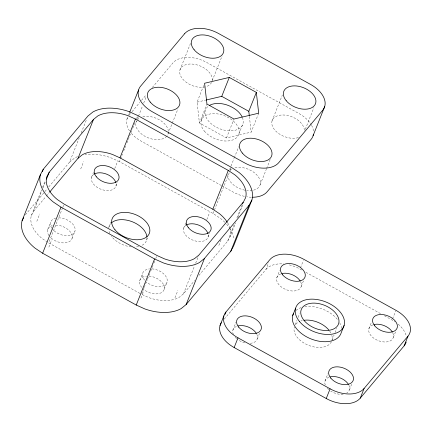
<?xml version="1.0" encoding="UTF-8"?>
<svg xmlns="http://www.w3.org/2000/svg" width="432" height="432" viewBox="0 0 432 432"><rect width="100%" height="100%" fill="white"/><g stroke="black" fill="none" stroke-linecap="round" stroke-linejoin="round"><path stroke-width="0.32" stroke-dasharray="2.16 1.62" d="M47.542 242.152L42.012 238.442A33.367 20.725 21.7 0 1 31.342 215.573L41.553 189.907M42.552 187.402L45.29 180.517M31.342 215.573L33.788 211.032L42.007 190.372M43 187.871L45.241 182.234M36.828 221.276L39.722 214.002M48.778 186.932L69.568 162.14L79.234 137.851M81.216 132.867L86.67 119.167M47.623 229.673L50.517 222.394M62.602 207.841L48.649 242.892L140.913 293.965M62.851 207.214L64.093 204.082M48.875 247.109L51.77 239.83M80.725 168.939L83.619 161.665M91.519 177.336L93.452 172.481M72.074 238.372L74.974 231.098M126.981 119.086L128.461 115.371M128.709 114.75L129.449 112.892M114.718 168.599L117.617 161.325M224.829 222.291A40.09 24.899 21.7 0 0 220.752 218.614L213.057 213.457L119.453 161.638L122.429 154.17M123.665 151.054L125.647 146.07M126.889 142.96L129.368 136.728M129.616 136.107L132.586 128.633M132.835 128.012L135.313 121.781M136.555 118.67L137.792 115.555M136.042 122.31L136.534 121.068M137.522 118.595L138.262 116.737M138.505 116.116L142.695 105.586M143.683 103.108L146.394 96.298M115.97 186.035L117.423 182.396M109.037 226.649L110.727 222.404M179.939 69.973L190.534 43.34M168.08 133.709L172.028 123.8M172.271 123.179L177.941 108.94M258.692 113.195L251.165 132.116L226.471 137.943L199.417 122.969L197.057 102.168L204.104 84.467M146.653 240.035L147.62 237.611M212.225 80.752L222.086 55.982M199.417 122.969L206.95 104.047M201.247 120.636L205.303 110.452M139.72 280.649L142.614 273.375M143.991 288.031L141.502 294.289L149.029 297.68A33.367 20.725 21.7 0 0 179.134 297.378L183.443 293.868L194.611 280.552M144.239 287.404L147.231 279.893M147.479 279.266L148.727 276.134M148.975 275.513L150.471 271.755M150.719 271.129L151.961 267.997M152.21 267.376L153.706 263.617M153.954 262.991L154.705 261.112M155.698 258.611L156.946 255.479M140.972 298.085L143.867 290.812M183.616 228.312L185.787 222.858M164.171 289.354L167.065 282.074M226.471 137.943L233.998 119.027M238.869 134.023L242.924 123.833M174.971 297.745L177.865 290.471M206.815 219.58L209.714 212.301M229.613 169.571L234.052 158.425M234.301 157.804L238.734 146.659M213.057 213.457L229.91 171.104M230.159 170.483L231.395 167.368M183.443 293.868L194.648 265.702M195.647 263.196L198.639 255.685M208.067 237.017L209.758 232.767M218.867 245.408L221.519 238.739M272.036 120.949L282.382 94.937M198.909 275.427L227.696 241.105L234.176 224.829M236.914 217.944L242.147 204.8M227.696 241.105L230.143 236.563L235.624 222.788M237.865 217.156L243.097 204.012M260.177 184.691L266.339 169.204M266.587 168.588L270.281 159.295M305.305 129.254L313.934 107.579M232.891 330.107L236.029 322.223M224.246 319.145L265.993 269.374L268.645 262.705M276.788 277.771L279.688 270.491M257.348 338.807L259.519 333.347M300.472 267.824L303.367 260.545M301.244 286.47L303.658 280.406M295.272 324.659L296.962 320.414M298.166 317.38L299.614 313.745M332.165 339.865L334.098 335.011M335.065 332.586L336.755 328.342M324.988 381.083L327.883 373.81M368.885 328.747L371.542 322.078M349.445 389.788L351.853 383.724M392.569 318.8L395.707 310.916M393.341 337.446L395.993 330.777M25.385 214.817L44.447 192.094M44.879 191.576L47.045 188.995M33.788 211.032L45.814 196.684M46.246 196.171L49.253 192.586M129.038 115.263L131.62 112.185M132.052 111.672L139.795 102.438M141.518 100.386L146.254 94.738M152.275 87.556L172.935 62.926A26.649 16.551 21.7 0 1 206.933 62.586L299.03 113.567A26.649 16.551 21.7 0 1 311.261 124.821M69.568 162.14L74.563 158.074A40.09 24.899 21.7 0 1 78.062 156.438M197.057 102.168L205.508 100.175M119.453 161.638L110.727 157.712A40.09 24.899 21.7 0 0 85.045 154.661M221.378 185.539L141.086 141.091A26.649 16.551 21.7 0 1 131.047 132.97M221.967 185.863L233.183 192.073A26.649 16.551 21.7 0 0 244.96 196.457M301.763 270.016L299.992 269.033A26.649 16.551 21.7 0 0 288.214 264.649M305.894 272.3L380.867 313.805M384.41 315.765L392.089 320.015A26.649 16.551 21.7 0 1 394.999 321.791M249.394 116.516L251.165 132.116M58.59 217.841A12.992 8.068 21.7 0 1 74.056 225.855A12.992 8.068 21.7 0 1 68.872 235.494A12.992 8.068 21.7 0 1 52.499 229.165M51.818 228.258A12.992 8.068 21.7 0 1 55.701 218.176M208.24 234.857A12.992 8.068 21.7 0 1 192.002 239.798A12.992 8.068 21.7 0 1 186.386 225.013M55.696 225.121A12.992 8.068 21.7 0 1 70.978 232.821A12.992 8.068 21.7 0 1 66.712 242.633A12.992 8.068 21.7 0 1 50.398 237.325M48.924 235.532A12.992 8.068 21.7 0 1 52.153 225.628M116.143 183.875A12.992 8.068 21.7 0 1 100.294 188.989A12.992 8.068 21.7 0 1 93.782 174.344M149.04 276.134A12.992 8.068 21.7 0 1 164.036 289.753A12.992 8.068 21.7 0 1 143.872 289.553M141.701 287.42A12.992 8.068 21.7 0 1 146.594 276.161M151.934 268.855A12.992 8.068 21.7 0 1 166.93 282.474A12.992 8.068 21.7 0 1 146.767 282.28M144.596 280.141A12.992 8.068 21.7 0 1 149.488 268.882M146.966 237.4A19.985 12.415 21.7 0 1 141.259 245.678M138.683 246.526A19.985 12.415 21.7 0 1 134.903 247.023M131.209 246.888A19.985 12.415 21.7 0 1 111.321 236.072M109.814 233.523A19.985 12.415 21.7 0 1 108.778 229.97M108.778 227.934A19.985 12.415 21.7 0 1 110.576 223.787M226.627 224.23A40.09 24.899 21.7 0 1 229.846 228.442M230.197 228.992A40.09 24.899 21.7 0 1 234.09 239.425M227.691 222.917A33.367 20.725 21.7 0 1 229.581 226.876M229.792 227.475A33.367 20.725 21.7 0 1 230.143 236.563M392.834 332.98A12.992 8.068 21.7 0 1 386.759 341.912A12.992 8.068 21.7 0 1 370.867 335.518A12.992 8.068 21.7 0 1 372.789 324.918M256.84 334.341A12.992 8.068 21.7 0 1 249.275 343.359M244.798 342.814A12.992 8.068 21.7 0 1 237.049 339.012M236.563 338.607A12.992 8.068 21.7 0 1 235.256 337.316M233.399 334.573A12.992 8.068 21.7 0 1 236.795 326.273M300.737 282.004A12.992 8.068 21.7 0 1 294.662 290.93A12.992 8.068 21.7 0 1 278.77 284.537A12.992 8.068 21.7 0 1 280.692 273.937M265.993 269.374A26.649 16.551 21.7 0 1 283.705 263.979M398.169 324.167A26.649 16.551 21.7 0 1 406.355 336.431M348.937 385.317A12.992 8.068 21.7 0 1 346.675 393.088M343.154 394.211A12.992 8.068 21.7 0 1 330.723 391.133M328.66 389.583A12.992 8.068 21.7 0 1 327.353 388.298M325.253 384.971A12.992 8.068 21.7 0 1 328.892 377.255M331.457 341.68A19.985 12.415 21.7 0 1 308.659 345.362A19.985 12.415 21.7 0 1 294.305 327.083M295.85 324.221A19.985 12.415 21.7 0 1 298.566 322.007M300.947 320.965A19.985 12.415 21.7 0 1 302.276 320.593M329.643 331.052A19.985 12.415 21.7 0 1 330.896 333.088M331.825 335.389A19.985 12.415 21.7 0 1 331.927 340.47M296.044 310.419A25.763 16 21.7 0 1 301.088 307.633M304.825 306.731A25.763 16 21.7 0 1 338.067 320.274M339.703 322.823A25.763 16 21.7 0 1 341.555 328.423M242.401 117.558A19.985 12.415 21.7 0 1 220.223 128.947A19.985 12.415 21.7 0 1 209.563 105.37M311.564 125.356A26.649 16.551 21.7 0 1 313.481 131.144M251.413 197.24A26.649 16.551 21.7 0 1 246.823 196.803M129.514 130.896A26.649 16.551 21.7 0 1 127.953 116.807M234.927 167.756A17.021 10.573 21.7 0 1 257.585 175.819A17.021 10.573 21.7 0 1 253.39 190.215M252.185 190.453A17.021 10.573 21.7 0 1 246.645 190.48M244.836 190.183A17.021 10.573 21.7 0 1 228.139 173.286M229.835 170.424A17.021 10.573 21.7 0 1 231.768 168.961M166.768 136.15A17.021 10.573 21.7 0 1 145.832 136.782A17.021 10.573 21.7 0 1 136.701 120.787M137.354 119.869A17.021 10.573 21.7 0 1 139.671 117.979M142.83 116.78A17.021 10.573 21.7 0 1 168.302 130.88M168.35 132.046A17.021 10.573 21.7 0 1 167.114 135.702M211.583 82.404A17.021 10.573 21.7 0 1 205.762 86.751M205.189 86.902A17.021 10.573 21.7 0 1 180.803 76.232A17.021 10.573 21.7 0 1 193.547 64.19A17.021 10.573 21.7 0 1 212.204 80.276M298.42 137.56A17.021 10.573 21.7 0 1 273.391 128.088A17.021 10.573 21.7 0 1 284.618 115.058A17.021 10.573 21.7 0 1 304.344 130.685M204.298 131.047A19.985 12.415 21.7 0 0 237.325 136.89A19.985 12.415 21.7 0 0 218.554 114.053A19.985 12.415 21.7 0 0 204.298 131.047"/><path stroke-width="0.65" d="M22.124 220.601L40.462 174.512L43.292 169.247L87.912 116.051L92.902 111.985A40.09 24.899 21.7 0 1 129.065 111.623L137.792 115.555L231.395 167.368L239.09 172.53A40.09 24.899 21.7 0 1 251.91 200L233.572 246.089L230.737 251.354L186.122 304.549L181.127 308.615A40.09 24.899 21.7 0 1 144.963 308.977L136.237 305.046L42.633 253.233L34.938 248.076A40.09 24.899 21.7 0 1 22.124 220.601L23.695 217.674M42.304 171.742L43.292 169.247M46.489 179.107L49.232 172.222L93.485 119.453L97.794 115.943A33.367 20.725 21.7 0 1 127.899 115.641L135.427 119.032L228.28 170.429L234.916 174.884A33.367 20.725 21.7 0 1 245.587 197.753L242.644 203.548M49.685 192.073L78.041 158.263L93.485 119.453M42.633 253.233L60.971 207.144L53.276 201.987A40.09 24.899 21.7 0 1 40.462 174.512M129.692 112.271L138.564 89.98M227.362 222.377A33.367 20.725 21.7 0 0 219.472 213.694L212.836 209.239L119.983 157.842L135.427 119.032M136.237 305.046L154.58 258.962L60.971 207.144M206.156 100.019L221.751 96.341L229.284 77.42L256.333 92.394L258.692 113.195L233.998 119.027L206.95 104.047L204.59 83.246L229.284 77.42M249.323 115.868L248.805 111.316L256.333 92.394M212.836 209.239L228.28 170.429M186.122 304.549L204.46 258.46L249.075 205.265L251.91 200M230.737 251.354L249.075 205.265M220.039 325.534L223.9 315.83M224.991 314.437L225.958 312.012L269.854 259.67A26.649 16.551 21.7 0 1 303.853 259.335L395.95 310.311A26.649 16.551 21.7 0 1 407.997 336.139L404.136 345.843L360.239 398.18A26.649 16.551 21.7 0 1 326.241 398.52L234.144 347.544A26.649 16.551 21.7 0 1 221.341 322.72M313.135 135.572L324.718 106.466M234.144 347.544L238.005 337.84A26.649 16.551 21.7 0 1 225.958 312.012M292.734 315.446L295.628 308.173M344.115 325.426L341.221 332.699A25.763 16 21.7 0 1 311.137 338.974A25.763 16 21.7 0 1 293.387 313.778M326.241 398.52L330.102 388.816A26.649 16.551 21.7 0 0 364.1 388.476L407.997 336.139M360.239 398.18L364.1 388.476M49.232 172.222L46.786 176.764A33.367 20.725 21.7 0 0 57.456 199.633L64.093 204.082L156.946 255.479L164.473 258.871A33.367 20.725 21.7 0 0 194.578 258.568L198.887 255.064L243.14 202.295M78.041 158.263L82.35 154.753A33.367 20.725 21.7 0 1 112.455 154.451L119.983 157.842M204.46 258.46L199.465 262.526A40.09 24.899 21.7 0 1 163.301 262.888L154.58 258.962M221.751 96.341L248.805 111.316M238.005 337.84L330.102 388.816M186.386 225.013A12.992 8.068 21.7 0 1 198.898 225.196A12.992 8.068 21.7 0 1 208.003 233.712M94.289 174.031A12.992 8.068 21.7 0 1 106.801 174.215A12.992 8.068 21.7 0 1 115.906 182.731M111.359 222.966A19.985 12.415 21.7 0 1 132.143 221.692A19.985 12.415 21.7 0 1 146.918 236.714M374.069 324.529A12.992 8.068 21.7 0 1 392.337 332.051M238.075 325.885A12.992 8.068 21.7 0 1 256.343 333.412M281.972 273.548A12.992 8.068 21.7 0 1 300.24 281.075M406.193 342.02A26.649 16.551 21.7 0 1 404.136 345.843M330.172 376.866A12.992 8.068 21.7 0 1 348.44 384.388M304.106 320.258A19.985 12.415 21.7 0 1 328.876 330.059M209.563 105.37A19.985 12.415 21.7 0 1 242.141 116.964M313.411 134.363A26.649 16.551 21.7 0 1 311.078 139.396L267.181 191.732A26.649 16.551 21.7 0 1 252.677 197.251M184.518 33.82L140.621 86.157A26.649 16.551 21.7 0 0 152.669 111.985L244.766 162.967A26.649 16.551 21.7 0 0 278.764 162.626L322.661 110.29A26.649 16.551 21.7 0 0 310.613 84.456L218.516 33.48A26.649 16.551 21.7 0 0 184.518 33.82M188.492 227.804A12.992 8.068 21.7 0 0 209.963 231.601A12.992 8.068 21.7 0 0 197.759 216.756A12.992 8.068 21.7 0 0 188.492 227.804M96.395 176.828A12.992 8.068 21.7 0 0 117.866 180.619A12.992 8.068 21.7 0 0 105.662 165.78A12.992 8.068 21.7 0 0 96.395 176.828M114.982 229.786A19.985 12.415 21.7 0 0 148.009 235.624A19.985 12.415 21.7 0 0 129.233 212.787A19.985 12.415 21.7 0 0 114.982 229.786M238.734 327.17A12.992 8.068 21.7 0 0 260.204 330.966A12.992 8.068 21.7 0 0 248 316.127A12.992 8.068 21.7 0 0 238.734 327.17M374.728 325.814A12.992 8.068 21.7 0 0 396.198 329.611A12.992 8.068 21.7 0 0 383.994 314.766A12.992 8.068 21.7 0 0 374.728 325.814M282.631 274.833A12.992 8.068 21.7 0 0 304.101 278.629A12.992 8.068 21.7 0 0 291.897 263.785A12.992 8.068 21.7 0 0 282.631 274.833M330.831 378.151A12.992 8.068 21.7 0 0 352.301 381.947A12.992 8.068 21.7 0 0 340.097 367.103A12.992 8.068 21.7 0 0 330.831 378.151M304.112 320.517A19.985 12.415 21.7 0 0 337.144 326.354A19.985 12.415 21.7 0 0 318.368 303.523A19.985 12.415 21.7 0 0 304.112 320.517M299.554 321.592A25.763 16 21.7 0 0 342.128 329.119A25.763 16 21.7 0 0 317.93 299.684A25.763 16 21.7 0 0 299.554 321.592M150.223 102.071A17.021 10.573 21.7 0 0 178.351 107.044A17.021 10.573 21.7 0 0 162.362 87.593A17.021 10.573 21.7 0 0 150.223 102.071M194.119 49.734A17.021 10.573 21.7 0 0 222.248 54.707A17.021 10.573 21.7 0 0 206.258 35.257A17.021 10.573 21.7 0 0 194.119 49.734M286.211 100.71A17.021 10.573 21.7 0 0 314.345 105.683A17.021 10.573 21.7 0 0 298.355 86.233A17.021 10.573 21.7 0 0 286.211 100.71M242.314 153.047A17.021 10.573 21.7 0 0 270.448 158.02A17.021 10.573 21.7 0 0 254.459 138.569A17.021 10.573 21.7 0 0 242.314 153.047"/></g></svg>
